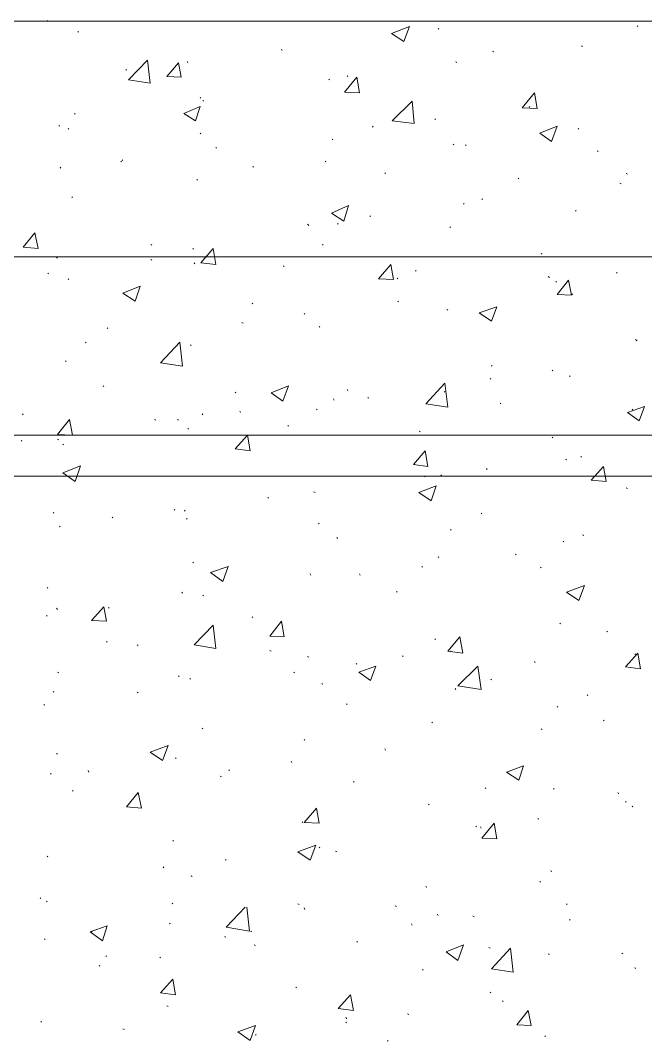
# Model space of a CAD drawing. Header units: millimetres. Extents: x 2928 to 3112, y 1220 to 1280.
# Drawn here: x 2968.695 to 2970.219, y 1260.073 to 1262.564 of the extents above; entities that cross this region are included whole.
import ezdxf

# ---------------------------------------------------------------- set-up
doc = ezdxf.new("R2010")
doc.units = ezdxf.units.MM

msp = doc.modelspace()

# ---------------------------------------------------------------- linework, layer by layer
at = {"color": 253, "linetype": 'Continuous', "lineweight": 5, "true_color": 0x9a9a9a}
for points in [[(2940.97965, 1262.56226), (2981.54689, 1262.56226), (2981.54689, 1240.79028), (2940.97965, 1240.79028)], [(2941.98633, 1261.55224), (2980.53854, 1261.55224), (2980.53854, 1241.8003), (2941.98633, 1241.8003)]]:
    msp.add_lwpolyline(points, close=True, dxfattribs=at)
at = {"color": 92, "linetype": 'Continuous', "lineweight": 13, "true_color": 0x00b800}
for points in [[(2968.76171, 1262.56226), (2968.76004, 1262.56393), (2968.76004, 1262.56393)], [(2968.76004, 1262.56226), (2968.76171, 1262.56226), (2968.76171, 1262.56226)], [(2969.60005, 1262.53226), (2969.64339, 1262.54893), (2969.64339, 1262.54893)], [(2969.63006, 1262.51226), (2969.64339, 1262.54893), (2969.64339, 1262.54893)], [(2970.20006, 1262.54893), (2970.1984, 1262.55059), (2970.1984, 1262.55059)], [(2968.83671, 1262.53559), (2968.83504, 1262.53726), (2968.83504, 1262.53726)], [(2969.60005, 1262.53226), (2969.63006, 1262.51226), (2969.63006, 1262.51226)], [(2969.71506, 1262.54226), (2969.71339, 1262.54393), (2969.71339, 1262.54393)], [(2970.06506, 1262.50059), (2970.06339, 1262.50226), (2970.06339, 1262.50226)], [(2969.33338, 1262.49059), (2969.33172, 1262.49392), (2969.33172, 1262.49392)], [(2969.84839, 1262.48726), (2969.84672, 1262.48892), (2969.84672, 1262.48892)], [(2968.95838, 1262.41892), (2969.00505, 1262.46726), (2969.00505, 1262.46726)], [(2969.01171, 1262.41059), (2969.00505, 1262.46726), (2969.00505, 1262.46726)], [(2969.05171, 1262.42726), (2969.08005, 1262.46059), (2969.08005, 1262.46059)], [(2969.08671, 1262.42559), (2969.08005, 1262.46059), (2969.08005, 1262.46059)], [(2969.10338, 1262.46059), (2969.10171, 1262.46392), (2969.10171, 1262.46392)], [(2969.75839, 1262.46059), (2969.75672, 1262.46392), (2969.75672, 1262.46392)], [(2968.95338, 1262.44226), (2968.95171, 1262.44392), (2968.95171, 1262.44392)], [(2969.05171, 1262.42726), (2969.08671, 1262.42559), (2969.08671, 1262.42559)], [(2969.48505, 1262.38892), (2969.51505, 1262.42559), (2969.51505, 1262.42559)], [(2969.49339, 1262.42726), (2969.49172, 1262.42892), (2969.49172, 1262.42892)], [(2969.52172, 1262.38726), (2969.51505, 1262.42559), (2969.51505, 1262.42559)], [(2968.95838, 1262.41892), (2969.01171, 1262.41059), (2969.01171, 1262.41059)], [(2969.44839, 1262.41892), (2969.44672, 1262.42059), (2969.44672, 1262.42059)], [(2969.13505, 1262.37392), (2969.13338, 1262.37559), (2969.13338, 1262.37559)], [(2969.48505, 1262.38892), (2969.52172, 1262.38726), (2969.52172, 1262.38726)], [(2969.91839, 1262.35059), (2969.94839, 1262.38726), (2969.94839, 1262.38726)], [(2969.95506, 1262.34892), (2969.94839, 1262.38726), (2969.94839, 1262.38726)], [(2969.09338, 1262.33726), (2969.13338, 1262.35392), (2969.13338, 1262.35392)], [(2969.12171, 1262.31892), (2969.13338, 1262.35392), (2969.13338, 1262.35392)], [(2969.14171, 1262.36726), (2969.14005, 1262.36892), (2969.14005, 1262.36892)], [(2969.60172, 1262.31892), (2969.65006, 1262.36726), (2969.65006, 1262.36726)], [(2969.65506, 1262.31226), (2969.65006, 1262.36726), (2969.65006, 1262.36726)], [(2969.91839, 1262.35059), (2969.95506, 1262.34892), (2969.95506, 1262.34892)], [(2969.93673, 1262.35226), (2969.93506, 1262.35392), (2969.93506, 1262.35392)], [(2968.82838, 1262.33559), (2968.82671, 1262.33726), (2968.82671, 1262.33726)], [(2969.09338, 1262.33726), (2969.12171, 1262.31892), (2969.12171, 1262.31892)], [(2969.70672, 1262.32226), (2969.70506, 1262.32392), (2969.70506, 1262.32392)], [(2968.79004, 1262.30559), (2968.78838, 1262.30726), (2968.78838, 1262.30726)], [(2968.81338, 1262.29892), (2968.81171, 1262.30059), (2968.81171, 1262.30059)], [(2969.55505, 1262.30392), (2969.55339, 1262.30559), (2969.55339, 1262.30559)], [(2969.60172, 1262.31892), (2969.65506, 1262.31226), (2969.65506, 1262.31226)], [(2969.96173, 1262.28892), (2970.00339, 1262.30559), (2970.00339, 1262.30559)], [(2969.99006, 1262.26892), (2970.00339, 1262.30559), (2970.00339, 1262.30559)], [(2970.05673, 1262.29892), (2970.05506, 1262.30059), (2970.05506, 1262.30059)], [(2969.13505, 1262.28725), (2969.13338, 1262.28892), (2969.13338, 1262.28892)], [(2969.45672, 1262.27225), (2969.45505, 1262.27392), (2969.45505, 1262.27392)], [(2969.96173, 1262.28892), (2969.99006, 1262.26892), (2969.99006, 1262.26892)], [(2969.17338, 1262.25225), (2969.17172, 1262.25392), (2969.17172, 1262.25392)], [(2969.75172, 1262.26059), (2969.75006, 1262.26225), (2969.75006, 1262.26225)], [(2969.78172, 1262.25892), (2969.78006, 1262.26059), (2969.78006, 1262.26059)], [(2968.94505, 1262.22225), (2968.94338, 1262.22392), (2968.94338, 1262.22392)], [(2970.1034, 1262.24392), (2970.10173, 1262.24559), (2970.10173, 1262.24559)], [(2968.79338, 1262.20392), (2968.79171, 1262.20559), (2968.79171, 1262.20559)], [(2968.94171, 1262.21892), (2968.94005, 1262.22059), (2968.94005, 1262.22059)], [(2969.26338, 1262.20559), (2969.26172, 1262.20725), (2969.26172, 1262.20725)], [(2969.44005, 1262.21892), (2969.43839, 1262.22059), (2969.43839, 1262.22059)], [(2969.12671, 1262.17392), (2969.12505, 1262.17559), (2969.12505, 1262.17559)], [(2969.58505, 1262.19059), (2969.58339, 1262.19225), (2969.58339, 1262.19225)], [(2969.91006, 1262.17725), (2969.90839, 1262.17892), (2969.90839, 1262.17892)], [(2970.17506, 1262.18892), (2970.17173, 1262.19059), (2970.17173, 1262.19059)], [(2970.16006, 1262.16559), (2970.15673, 1262.16725), (2970.15673, 1262.16725)], [(2968.82171, 1262.13225), (2968.82004, 1262.13392), (2968.82004, 1262.13392)], [(2969.82172, 1262.12725), (2969.82006, 1262.12892), (2969.82006, 1262.12892)], [(2969.45339, 1262.09392), (2969.49505, 1262.11225), (2969.49505, 1262.11225)], [(2969.48339, 1262.07392), (2969.49505, 1262.11225), (2969.49505, 1262.11225)], [(2969.77672, 1262.11559), (2969.77506, 1262.11725), (2969.77506, 1262.11725)], [(2970.05006, 1262.09892), (2970.04839, 1262.10059), (2970.04839, 1262.10059)], [(2969.45339, 1262.09392), (2969.48339, 1262.07392), (2969.48339, 1262.07392)], [(2969.54839, 1262.08559), (2969.54672, 1262.08725), (2969.54672, 1262.08725)], [(2969.39839, 1262.06392), (2969.39505, 1262.06725), (2969.39505, 1262.06725)], [(2969.47005, 1262.06725), (2969.46839, 1262.06892), (2969.46839, 1262.06892)], [(2969.74339, 1262.05892), (2969.74172, 1262.06058), (2969.74172, 1262.06058)], [(2968.70171, 1262.01058), (2968.73004, 1262.04558), (2968.73004, 1262.04558)], [(2968.73838, 1262.00725), (2968.73004, 1262.04558), (2968.73004, 1262.04558)], [(2968.70171, 1262.01058), (2968.73838, 1262.00725), (2968.73838, 1262.00725)], [(2969.01505, 1262.01558), (2969.01338, 1262.01725), (2969.01338, 1262.01725)], [(2969.11671, 1262.00558), (2969.11505, 1262.00725), (2969.11505, 1262.00725)], [(2969.13505, 1261.97225), (2969.16505, 1262.00725), (2969.16505, 1262.00725)], [(2969.17172, 1261.96892), (2969.16505, 1262.00725), (2969.16505, 1262.00725)], [(2969.43339, 1262.01558), (2969.43172, 1262.01725), (2969.43172, 1262.01725)], [(2968.78504, 1261.98392), (2968.78338, 1261.98558), (2968.78338, 1261.98558)], [(2969.01505, 1261.97892), (2969.01338, 1261.98058), (2969.01338, 1261.98058)], [(2969.96673, 1261.99392), (2969.96506, 1261.99558), (2969.96506, 1261.99558)], [(2969.12005, 1261.97058), (2969.11838, 1261.97225), (2969.11838, 1261.97225)], [(2969.13505, 1261.97225), (2969.17172, 1261.96892), (2969.17172, 1261.96892)], [(2969.33838, 1261.96392), (2969.33672, 1261.96558), (2969.33672, 1261.96558)], [(2969.56839, 1261.93392), (2969.59839, 1261.96892), (2969.59839, 1261.96892)], [(2969.60505, 1261.93225), (2969.59839, 1261.96892), (2969.59839, 1261.96892)], [(2969.66006, 1261.95225), (2969.65839, 1261.95392), (2969.65839, 1261.95392)], [(2968.76338, 1261.94558), (2968.76171, 1261.94725), (2968.76171, 1261.94725)], [(2968.81338, 1261.93225), (2968.81171, 1261.93392), (2968.81171, 1261.93392)], [(2969.56839, 1261.93392), (2969.60505, 1261.93225), (2969.60505, 1261.93225)], [(2969.61505, 1261.93392), (2969.61339, 1261.93558), (2969.61339, 1261.93558)], [(2969.98506, 1261.93725), (2969.98173, 1261.93892), (2969.98173, 1261.93892)], [(2970.00173, 1261.92558), (2970.00006, 1261.92725), (2970.00006, 1261.92725)], [(2970.00339, 1261.89558), (2970.03173, 1261.93058), (2970.03173, 1261.93058)], [(2970.03839, 1261.89392), (2970.03173, 1261.93058), (2970.03173, 1261.93058)], [(2970.15006, 1261.94725), (2970.1484, 1261.94892), (2970.1484, 1261.94892)], [(2968.94505, 1261.89892), (2968.98671, 1261.91558), (2968.98671, 1261.91558)], [(2968.97505, 1261.87892), (2968.98671, 1261.91558), (2968.98671, 1261.91558)], [(2968.94505, 1261.89892), (2968.97505, 1261.87892), (2968.97505, 1261.87892)], [(2969.61672, 1261.87725), (2969.61505, 1261.87892), (2969.61505, 1261.87892)], [(2970.00339, 1261.89558), (2970.03839, 1261.89392), (2970.03839, 1261.89392)], [(2970.04173, 1261.89558), (2970.04006, 1261.89725), (2970.04006, 1261.89725)], [(2969.26172, 1261.87225), (2969.26005, 1261.87392), (2969.26005, 1261.87392)], [(2969.73672, 1261.85725), (2969.73506, 1261.85892), (2969.73506, 1261.85892)], [(2969.81339, 1261.85058), (2969.85672, 1261.86558), (2969.85672, 1261.86558)], [(2969.81339, 1261.85058), (2969.84339, 1261.83058), (2969.84339, 1261.83058)], [(2969.84339, 1261.83058), (2969.85672, 1261.86558), (2969.85672, 1261.86558)], [(2969.23838, 1261.82558), (2969.23505, 1261.82725), (2969.23505, 1261.82725)], [(2969.38838, 1261.84725), (2969.38672, 1261.84892), (2969.38672, 1261.84892)], [(2968.90838, 1261.81225), (2968.90671, 1261.81391), (2968.90671, 1261.81391)], [(2969.42505, 1261.81558), (2969.42339, 1261.81725), (2969.42339, 1261.81725)], [(2968.85504, 1261.77725), (2968.85338, 1261.77891), (2968.85338, 1261.77891)], [(2969.03671, 1261.72891), (2969.08338, 1261.77891), (2969.08338, 1261.77891)], [(2969.09005, 1261.72058), (2969.08338, 1261.77891), (2969.08338, 1261.77891)], [(2970.1984, 1261.78225), (2970.19506, 1261.78558), (2970.19506, 1261.78558)], [(2969.11171, 1261.77058), (2969.11005, 1261.77225), (2969.11005, 1261.77225)], [(2968.80671, 1261.73225), (2968.80504, 1261.73391), (2968.80504, 1261.73391)], [(2969.03671, 1261.72891), (2969.09005, 1261.72058), (2969.09005, 1261.72058)], [(2969.84506, 1261.72058), (2969.84339, 1261.72225), (2969.84339, 1261.72225)], [(2969.99339, 1261.70891), (2969.99173, 1261.71058), (2969.99173, 1261.71058)], [(2969.68339, 1261.62891), (2969.73006, 1261.67891), (2969.73006, 1261.67891)], [(2969.73672, 1261.62058), (2969.73006, 1261.67891), (2969.73006, 1261.67891)], [(2969.84172, 1261.68891), (2969.84006, 1261.69058), (2969.84006, 1261.69058)], [(2970.03506, 1261.69558), (2970.03339, 1261.69725), (2970.03339, 1261.69725)], [(2968.89838, 1261.67058), (2968.89671, 1261.67225), (2968.89671, 1261.67225)], [(2969.22005, 1261.65558), (2969.21838, 1261.65725), (2969.21838, 1261.65725)], [(2969.30672, 1261.65558), (2969.34838, 1261.67225), (2969.34838, 1261.67225)], [(2969.30672, 1261.65558), (2969.33505, 1261.63558), (2969.33505, 1261.63558)], [(2969.33505, 1261.63558), (2969.34838, 1261.67225), (2969.34838, 1261.67225)], [(2969.49339, 1261.66058), (2969.49172, 1261.66391), (2969.49172, 1261.66391)], [(2969.73006, 1261.65725), (2969.72839, 1261.65891), (2969.72839, 1261.65891)], [(2969.46005, 1261.63725), (2969.45839, 1261.64058), (2969.45839, 1261.64058)], [(2969.54339, 1261.64225), (2969.54172, 1261.64391), (2969.54172, 1261.64391)], [(2969.68339, 1261.62891), (2969.73672, 1261.62058), (2969.73672, 1261.62058)], [(2969.86673, 1261.62891), (2969.86506, 1261.63058), (2969.86506, 1261.63058)], [(2968.70171, 1261.60225), (2968.70004, 1261.60391), (2968.70004, 1261.60391)], [(2969.14005, 1261.60225), (2969.13838, 1261.60391), (2969.13838, 1261.60391)], [(2969.23172, 1261.60725), (2969.23005, 1261.61058), (2969.23005, 1261.61058)], [(2969.41839, 1261.61391), (2969.41672, 1261.61558), (2969.41672, 1261.61558)], [(2970.17506, 1261.60725), (2970.21673, 1261.62225), (2970.21673, 1261.62225)], [(2970.17506, 1261.60725), (2970.2034, 1261.58724), (2970.2034, 1261.58724)], [(2970.1884, 1261.61391), (2970.18673, 1261.61558), (2970.18673, 1261.61558)], [(2970.2034, 1261.58724), (2970.21673, 1261.62225), (2970.21673, 1261.62225)], [(2968.78504, 1261.55391), (2968.81504, 1261.59058), (2968.81504, 1261.59058)], [(2968.82171, 1261.55224), (2968.81504, 1261.59058), (2968.81504, 1261.59058)], [(2969.02505, 1261.58891), (2969.02171, 1261.59058), (2969.02171, 1261.59058)], [(2969.08005, 1261.58891), (2969.07838, 1261.59058), (2969.07838, 1261.59058)], [(2969.34838, 1261.57391), (2969.34672, 1261.57558), (2969.34672, 1261.57558)], [(2968.78504, 1261.55391), (2968.82171, 1261.55224), (2968.82171, 1261.55224)], [(2969.10505, 1261.56724), (2969.10338, 1261.56891), (2969.10338, 1261.56891)], [(2969.21838, 1261.51891), (2969.24838, 1261.55224), (2969.24838, 1261.55224)], [(2969.25505, 1261.51391), (2969.24838, 1261.55224), (2969.24838, 1261.55224)], [(2969.67006, 1261.56058), (2969.66839, 1261.56224), (2969.66839, 1261.56224)], [(2968.69838, 1261.53724), (2968.69671, 1261.53891), (2968.69671, 1261.53891)], [(2968.78838, 1261.54058), (2968.78504, 1261.54224), (2968.78504, 1261.54224)], [(2968.80004, 1261.52891), (2968.79838, 1261.53058), (2968.79838, 1261.53058)], [(2969.99339, 1261.54558), (2969.99173, 1261.54724), (2969.99173, 1261.54724)], [(2969.21838, 1261.51891), (2969.25505, 1261.51391), (2969.25505, 1261.51391)], [(2969.65339, 1261.48058), (2969.68172, 1261.51391), (2969.68172, 1261.51391)], [(2969.68839, 1261.47558), (2969.68172, 1261.51391), (2969.68172, 1261.51391)], [(2970.06339, 1261.49891), (2970.06173, 1261.50058), (2970.06173, 1261.50058)], [(2968.79838, 1261.46058), (2968.84171, 1261.47724), (2968.84171, 1261.47724)], [(2968.82838, 1261.43891), (2968.84171, 1261.47724), (2968.84171, 1261.47724)], [(2969.65339, 1261.48058), (2969.68839, 1261.47558), (2969.68839, 1261.47558)], [(2970.02673, 1261.49224), (2970.02506, 1261.49391), (2970.02506, 1261.49391)], [(2968.79838, 1261.46058), (2968.82838, 1261.43891), (2968.82838, 1261.43891)], [(2969.68172, 1261.45058), (2969.68006, 1261.45224), (2969.68006, 1261.45224)], [(2969.72172, 1261.45391), (2969.72006, 1261.45558), (2969.72006, 1261.45558)], [(2969.83339, 1261.46891), (2969.83172, 1261.47058), (2969.83172, 1261.47058)], [(2970.08673, 1261.44224), (2970.11673, 1261.47558), (2970.11673, 1261.47558)], [(2970.1234, 1261.43891), (2970.11673, 1261.47558), (2970.11673, 1261.47558)], [(2969.66672, 1261.41224), (2969.70839, 1261.42891), (2969.70839, 1261.42891)], [(2969.69672, 1261.39224), (2969.70839, 1261.42891), (2969.70839, 1261.42891)], [(2970.08673, 1261.44224), (2970.1234, 1261.43891), (2970.1234, 1261.43891)], [(2969.41339, 1261.41224), (2969.41005, 1261.41391), (2969.41005, 1261.41391)], [(2969.66672, 1261.41224), (2969.69672, 1261.39224), (2969.69672, 1261.39224)], [(2970.17506, 1261.42224), (2970.17173, 1261.42391), (2970.17173, 1261.42391)], [(2969.30005, 1261.39891), (2969.29838, 1261.40058), (2969.29838, 1261.40058)], [(2968.77671, 1261.36224), (2968.77504, 1261.36391), (2968.77504, 1261.36391)], [(2968.92004, 1261.35057), (2968.91838, 1261.35224), (2968.91838, 1261.35224)], [(2969.07171, 1261.36891), (2969.07005, 1261.37058), (2969.07005, 1261.37058)], [(2969.09671, 1261.36724), (2969.09505, 1261.36891), (2969.09505, 1261.36891)], [(2969.82006, 1261.36057), (2969.81839, 1261.36224), (2969.81839, 1261.36224)], [(2968.79171, 1261.32891), (2968.79004, 1261.33057), (2968.79004, 1261.33057)], [(2969.10171, 1261.34724), (2969.10005, 1261.34891), (2969.10005, 1261.34891)], [(2969.42339, 1261.33557), (2969.42172, 1261.33724), (2969.42172, 1261.33724)], [(2969.46839, 1261.30057), (2969.46672, 1261.30224), (2969.46672, 1261.30224)], [(2969.74506, 1261.32057), (2969.74339, 1261.32224), (2969.74339, 1261.32224)], [(2970.06839, 1261.30724), (2970.06506, 1261.30891), (2970.06506, 1261.30891)], [(2970.02006, 1261.29224), (2970.01839, 1261.29391), (2970.01839, 1261.29391)], [(2969.71506, 1261.25391), (2969.71339, 1261.25557), (2969.71339, 1261.25557)], [(2969.90339, 1261.26057), (2969.90173, 1261.26224), (2969.90173, 1261.26224)], [(2969.11671, 1261.24057), (2969.11505, 1261.24224), (2969.11505, 1261.24224)], [(2969.15838, 1261.21724), (2969.20172, 1261.23224), (2969.20172, 1261.23224)], [(2969.18838, 1261.19557), (2969.20172, 1261.23224), (2969.20172, 1261.23224)], [(2969.67506, 1261.23057), (2969.67339, 1261.23224), (2969.67339, 1261.23224)], [(2969.96506, 1261.22891), (2969.96339, 1261.23057), (2969.96339, 1261.23057)], [(2969.15838, 1261.21724), (2969.18838, 1261.19557), (2969.18838, 1261.19557)], [(2969.40339, 1261.21057), (2969.40172, 1261.21391), (2969.40172, 1261.21391)], [(2969.52339, 1261.21057), (2969.52172, 1261.21391), (2969.52172, 1261.21391)], [(2968.76171, 1261.17891), (2968.76004, 1261.18057), (2968.76004, 1261.18057)], [(2970.02673, 1261.16891), (2970.07006, 1261.18557), (2970.07006, 1261.18557)], [(2970.05673, 1261.14891), (2970.07006, 1261.18557), (2970.07006, 1261.18557)], [(2969.09005, 1261.16724), (2969.08838, 1261.16891), (2969.08838, 1261.16891)], [(2969.14171, 1261.16057), (2969.14005, 1261.16224), (2969.14005, 1261.16224)], [(2969.61339, 1261.16891), (2969.61172, 1261.17057), (2969.61172, 1261.17057)], [(2970.02673, 1261.16891), (2970.05673, 1261.14891), (2970.05673, 1261.14891)], [(2968.78504, 1261.12724), (2968.78338, 1261.13057), (2968.78338, 1261.13057)], [(2968.86838, 1261.10057), (2968.89838, 1261.13391), (2968.89838, 1261.13391)], [(2968.90504, 1261.0989), (2968.89838, 1261.13391), (2968.89838, 1261.13391)], [(2968.91171, 1261.13057), (2968.91004, 1261.13224), (2968.91004, 1261.13224)], [(2968.76004, 1261.11057), (2968.75838, 1261.11224), (2968.75838, 1261.11224)], [(2969.26172, 1261.10724), (2969.26005, 1261.1089), (2969.26005, 1261.1089)], [(2968.86838, 1261.10057), (2968.90504, 1261.0989), (2968.90504, 1261.0989)], [(2969.11838, 1261.04057), (2969.16505, 1261.0889), (2969.16505, 1261.0889)], [(2969.17172, 1261.03224), (2969.16505, 1261.0889), (2969.16505, 1261.0889)], [(2969.30338, 1261.06224), (2969.33172, 1261.0989), (2969.33172, 1261.0989)], [(2969.33838, 1261.06057), (2969.33172, 1261.0989), (2969.33172, 1261.0989)], [(2970.01173, 1261.09224), (2970.01006, 1261.0939), (2970.01006, 1261.0939)], [(2969.30338, 1261.06224), (2969.33838, 1261.06057), (2969.33838, 1261.06057)], [(2969.70672, 1261.0539), (2969.70506, 1261.05557), (2969.70506, 1261.05557)], [(2969.73672, 1261.02557), (2969.76672, 1261.06057), (2969.76672, 1261.06057)], [(2969.77339, 1261.02057), (2969.76672, 1261.06057), (2969.76672, 1261.06057)], [(2970.12673, 1261.07224), (2970.12506, 1261.0739), (2970.12506, 1261.0739)], [(2968.90671, 1261.04724), (2968.90504, 1261.0489), (2968.90504, 1261.0489)], [(2968.98171, 1261.0389), (2968.98005, 1261.04057), (2968.98005, 1261.04057)], [(2969.11838, 1261.04057), (2969.17172, 1261.03224), (2969.17172, 1261.03224)], [(2969.30672, 1261.02557), (2969.30338, 1261.02724), (2969.30338, 1261.02724)], [(2969.39839, 1261.01057), (2969.39505, 1261.01224), (2969.39505, 1261.01224)], [(2969.62839, 1261.01224), (2969.62672, 1261.0139), (2969.62672, 1261.0139)], [(2969.73672, 1261.02557), (2969.77339, 1261.02057), (2969.77339, 1261.02057)], [(2969.74506, 1261.0239), (2969.74339, 1261.02557), (2969.74339, 1261.02557)], [(2970.17006, 1260.98724), (2970.20006, 1261.02057), (2970.20006, 1261.02057)], [(2970.19506, 1261.01724), (2970.1934, 1261.0189), (2970.1934, 1261.0189)], [(2970.20673, 1260.98224), (2970.20006, 1261.02057), (2970.20006, 1261.02057)], [(2969.51505, 1260.9939), (2969.51339, 1260.99557), (2969.51339, 1260.99557)], [(2969.52005, 1260.9739), (2969.56172, 1260.9889), (2969.56172, 1260.9889)], [(2969.54839, 1260.9539), (2969.56172, 1260.9889), (2969.56172, 1260.9889)], [(2969.76172, 1260.94057), (2969.81006, 1260.9889), (2969.81006, 1260.9889)], [(2969.81839, 1260.93224), (2969.81006, 1260.9889), (2969.81006, 1260.9889)], [(2969.95006, 1260.99724), (2969.94839, 1261.00057), (2969.94839, 1261.00057)], [(2970.17006, 1260.98724), (2970.20673, 1260.98224), (2970.20673, 1260.98224)], [(2968.78838, 1260.97224), (2968.78504, 1260.9739), (2968.78504, 1260.9739)], [(2969.08171, 1260.9639), (2969.08005, 1260.96557), (2969.08005, 1260.96557)], [(2969.11005, 1260.95724), (2969.10838, 1260.9589), (2969.10838, 1260.9589)], [(2969.36338, 1260.97224), (2969.36172, 1260.9739), (2969.36172, 1260.9739)], [(2969.52005, 1260.9739), (2969.54839, 1260.9539), (2969.54839, 1260.9539)], [(2969.84339, 1260.95557), (2969.84172, 1260.95724), (2969.84172, 1260.95724)], [(2969.43172, 1260.9439), (2969.43005, 1260.94724), (2969.43005, 1260.94724)], [(2969.75672, 1260.93224), (2969.75506, 1260.9339), (2969.75506, 1260.9339)], [(2969.76172, 1260.94057), (2969.81839, 1260.93224), (2969.81839, 1260.93224)], [(2968.77671, 1260.92557), (2968.77504, 1260.92724), (2968.77504, 1260.92724)], [(2968.98171, 1260.9239), (2968.98005, 1260.92557), (2968.98005, 1260.92557)], [(2970.07839, 1260.91724), (2970.07673, 1260.9189), (2970.07673, 1260.9189)], [(2968.75338, 1260.8939), (2968.75171, 1260.89557), (2968.75171, 1260.89557)], [(2969.49172, 1260.89557), (2969.49005, 1260.89724), (2969.49005, 1260.89724)], [(2970.00506, 1260.8889), (2970.00339, 1260.89057), (2970.00339, 1260.89057)], [(2970.1184, 1260.85557), (2970.11673, 1260.85723), (2970.11673, 1260.85723)], [(2969.14005, 1260.83557), (2969.13838, 1260.83723), (2969.13838, 1260.83723)], [(2969.70006, 1260.85057), (2969.69839, 1260.85223), (2969.69839, 1260.85223)], [(2969.96673, 1260.8339), (2969.96506, 1260.83557), (2969.96506, 1260.83557)], [(2969.38838, 1260.80723), (2969.38672, 1260.81057), (2969.38672, 1260.81057)], [(2969.01171, 1260.7789), (2969.05505, 1260.79557), (2969.05505, 1260.79557)], [(2969.01171, 1260.7789), (2969.04171, 1260.7589), (2969.04171, 1260.7589)], [(2969.04171, 1260.7589), (2969.05505, 1260.79557), (2969.05505, 1260.79557)], [(2969.58505, 1260.7839), (2969.58339, 1260.78723), (2969.58339, 1260.78723)], [(2968.78504, 1260.7739), (2968.78338, 1260.77557), (2968.78338, 1260.77557)], [(2969.07505, 1260.7639), (2969.07338, 1260.76557), (2969.07338, 1260.76557)], [(2969.35672, 1260.7539), (2969.35505, 1260.75723), (2969.35505, 1260.75723)], [(2968.86171, 1260.73057), (2968.86004, 1260.7339), (2968.86004, 1260.7339)], [(2969.20505, 1260.7339), (2969.20338, 1260.73557), (2969.20338, 1260.73557)], [(2969.88006, 1260.73057), (2969.92173, 1260.74557), (2969.92173, 1260.74557)], [(2969.88006, 1260.73057), (2969.91006, 1260.71057), (2969.91006, 1260.71057)], [(2969.91006, 1260.71057), (2969.92173, 1260.74557), (2969.92173, 1260.74557)], [(2968.77004, 1260.72557), (2968.76838, 1260.72723), (2968.76838, 1260.72723)], [(2969.18505, 1260.7189), (2969.18172, 1260.72057), (2969.18172, 1260.72057)], [(2969.50839, 1260.70557), (2969.50672, 1260.70723), (2969.50672, 1260.70723)], [(2968.82338, 1260.6839), (2968.82171, 1260.68557), (2968.82171, 1260.68557)], [(2968.95338, 1260.64556), (2968.98171, 1260.68057), (2968.98171, 1260.68057)], [(2968.99005, 1260.64223), (2968.98171, 1260.68057), (2968.98171, 1260.68057)], [(2969.83006, 1260.69057), (2969.82839, 1260.69223), (2969.82839, 1260.69223)], [(2969.99673, 1260.6889), (2969.99506, 1260.69057), (2969.99506, 1260.69057)], [(2970.1534, 1260.67723), (2970.15173, 1260.68057), (2970.15173, 1260.68057)], [(2970.17173, 1260.65723), (2970.17006, 1260.6589), (2970.17006, 1260.6589)], [(2968.95338, 1260.64556), (2968.99005, 1260.64223), (2968.99005, 1260.64223)], [(2969.38672, 1260.60723), (2969.41672, 1260.64223), (2969.41672, 1260.64223)], [(2969.42339, 1260.60556), (2969.41672, 1260.64223), (2969.41672, 1260.64223)], [(2969.69172, 1260.65056), (2969.69006, 1260.65223), (2969.69006, 1260.65223)], [(2970.1884, 1260.64556), (2970.18673, 1260.64723), (2970.18673, 1260.64723)], [(2969.38338, 1260.60723), (2969.38172, 1260.6089), (2969.38172, 1260.6089)], [(2969.38672, 1260.60723), (2969.42339, 1260.60556), (2969.42339, 1260.60556)], [(2969.82006, 1260.5689), (2969.85006, 1260.60556), (2969.85006, 1260.60556)], [(2969.85672, 1260.56723), (2969.85006, 1260.60556), (2969.85006, 1260.60556)], [(2969.95839, 1260.61556), (2969.95673, 1260.61723), (2969.95673, 1260.61723)], [(2969.80672, 1260.59723), (2969.80506, 1260.5989), (2969.80506, 1260.5989)], [(2969.81839, 1260.5939), (2969.81672, 1260.59723), (2969.81672, 1260.59723)], [(2969.06838, 1260.56223), (2969.06671, 1260.5639), (2969.06671, 1260.5639)], [(2969.82006, 1260.5689), (2969.85672, 1260.56723), (2969.85672, 1260.56723)], [(2969.37172, 1260.53556), (2969.41505, 1260.55223), (2969.41505, 1260.55223)], [(2969.37172, 1260.53556), (2969.40172, 1260.51556), (2969.40172, 1260.51556)], [(2969.40172, 1260.51556), (2969.41505, 1260.55223), (2969.41505, 1260.55223)], [(2969.42505, 1260.54556), (2969.42339, 1260.54723), (2969.42339, 1260.54723)], [(2969.46672, 1260.53556), (2969.46339, 1260.53723), (2969.46339, 1260.53723)], [(2968.76171, 1260.5239), (2968.76004, 1260.52556), (2968.76004, 1260.52556)], [(2969.19672, 1260.51556), (2969.19505, 1260.51723), (2969.19505, 1260.51723)], [(2969.04505, 1260.49723), (2969.04338, 1260.4989), (2969.04338, 1260.4989)], [(2969.99006, 1260.48723), (2969.98839, 1260.49056), (2969.98839, 1260.49056)], [(2969.11338, 1260.47556), (2969.11171, 1260.47723), (2969.11171, 1260.47723)], [(2969.96339, 1260.46223), (2969.96173, 1260.4639), (2969.96173, 1260.4639)], [(2969.68506, 1260.4489), (2969.68339, 1260.45223), (2969.68339, 1260.45223)], [(2968.74504, 1260.42223), (2968.74338, 1260.42389), (2968.74338, 1260.42389)], [(2968.76004, 1260.41389), (2968.75838, 1260.41556), (2968.75838, 1260.41556)], [(2969.06671, 1260.40889), (2969.06505, 1260.41056), (2969.06505, 1260.41056)], [(2969.37505, 1260.40723), (2969.37172, 1260.40889), (2969.37172, 1260.40889)], [(2970.02839, 1260.40723), (2970.02673, 1260.40889), (2970.02673, 1260.40889)], [(2969.19672, 1260.35223), (2969.24338, 1260.40056), (2969.24338, 1260.40056)], [(2969.25338, 1260.34223), (2969.24672, 1260.40056), (2969.24672, 1260.40056)], [(2969.38838, 1260.39556), (2969.38672, 1260.39889), (2969.38672, 1260.39889)], [(2969.61172, 1260.40223), (2969.60839, 1260.40389), (2969.60839, 1260.40389)], [(2969.71339, 1260.38056), (2969.71172, 1260.38389), (2969.71172, 1260.38389)], [(2968.86504, 1260.34056), (2968.90671, 1260.35556), (2968.90671, 1260.35556)], [(2968.89504, 1260.31889), (2968.90671, 1260.35556), (2968.90671, 1260.35556)], [(2969.06005, 1260.36056), (2969.05838, 1260.36223), (2969.05838, 1260.36223)], [(2969.65006, 1260.35723), (2969.64839, 1260.36056), (2969.64839, 1260.36056)], [(2969.80172, 1260.37723), (2969.79839, 1260.37889), (2969.79839, 1260.37889)], [(2970.03506, 1260.36889), (2970.03339, 1260.37056), (2970.03339, 1260.37056)], [(2968.86504, 1260.34056), (2968.89504, 1260.31889), (2968.89504, 1260.31889)], [(2968.87004, 1260.34056), (2968.86838, 1260.34223), (2968.86838, 1260.34223)], [(2969.19505, 1260.32723), (2969.19338, 1260.33056), (2969.19338, 1260.33056)], [(2969.19672, 1260.35223), (2969.25338, 1260.34223), (2969.25338, 1260.34223)], [(2969.25838, 1260.34056), (2969.25672, 1260.34223), (2969.25672, 1260.34223)], [(2968.75504, 1260.32223), (2968.75338, 1260.32389), (2968.75338, 1260.32389)], [(2969.26838, 1260.30723), (2969.26505, 1260.30889), (2969.26505, 1260.30889)], [(2969.51672, 1260.31556), (2969.51505, 1260.31723), (2969.51505, 1260.31723)], [(2969.73339, 1260.29223), (2969.77506, 1260.30889), (2969.77506, 1260.30889)], [(2969.76172, 1260.27056), (2969.77506, 1260.30889), (2969.77506, 1260.30889)], [(2968.90504, 1260.28056), (2968.90338, 1260.28223), (2968.90338, 1260.28223)], [(2969.73339, 1260.29223), (2969.76172, 1260.27056), (2969.76172, 1260.27056)], [(2969.84006, 1260.30056), (2969.83672, 1260.30223), (2969.83672, 1260.30223)], [(2969.84339, 1260.25056), (2969.89006, 1260.30056), (2969.89006, 1260.30056)], [(2969.89673, 1260.24223), (2969.89006, 1260.30056), (2969.89006, 1260.30056)], [(2969.98506, 1260.28556), (2969.98173, 1260.28723), (2969.98173, 1260.28723)], [(2970.1634, 1260.28723), (2970.16173, 1260.28889), (2970.16173, 1260.28889)], [(2968.88838, 1260.25723), (2968.88671, 1260.25889), (2968.88671, 1260.25889)], [(2969.03671, 1260.27723), (2969.03505, 1260.27889), (2969.03505, 1260.27889)], [(2969.67672, 1260.24723), (2969.67506, 1260.24889), (2969.67506, 1260.24889)], [(2969.84339, 1260.25056), (2969.89673, 1260.24223), (2969.89673, 1260.24223)], [(2970.19506, 1260.25056), (2970.1934, 1260.25389), (2970.1934, 1260.25389)], [(2969.03671, 1260.19222), (2969.06671, 1260.22556), (2969.06671, 1260.22556)], [(2969.07338, 1260.18722), (2969.06671, 1260.22556), (2969.06671, 1260.22556)], [(2969.36838, 1260.20389), (2969.36672, 1260.20556), (2969.36672, 1260.20556)], [(2969.03671, 1260.19222), (2969.07338, 1260.18722), (2969.07338, 1260.18722)], [(2969.47005, 1260.15389), (2969.50005, 1260.18722), (2969.50005, 1260.18722)], [(2969.50672, 1260.14889), (2969.50005, 1260.18722), (2969.50005, 1260.18722)], [(2969.84172, 1260.19222), (2969.84006, 1260.19389), (2969.84006, 1260.19389)], [(2969.05505, 1260.15889), (2969.05171, 1260.16056), (2969.05171, 1260.16056)], [(2969.87173, 1260.17056), (2969.87006, 1260.17222), (2969.87006, 1260.17222)], [(2969.47005, 1260.15389), (2969.50672, 1260.14889), (2969.50672, 1260.14889)], [(2969.49005, 1260.12889), (2969.48839, 1260.13222), (2969.48839, 1260.13222)], [(2969.64172, 1260.13889), (2969.63839, 1260.14056), (2969.63839, 1260.14056)], [(2969.90506, 1260.11389), (2969.93339, 1260.14889), (2969.93339, 1260.14889)], [(2969.94006, 1260.11222), (2969.93339, 1260.14889), (2969.93339, 1260.14889)], [(2968.74671, 1260.12056), (2968.74504, 1260.12222), (2968.74504, 1260.12222)], [(2969.22505, 1260.09722), (2969.26838, 1260.11222), (2969.26838, 1260.11222)], [(2969.25505, 1260.07556), (2969.26838, 1260.11222), (2969.26838, 1260.11222)], [(2969.49005, 1260.11889), (2969.48839, 1260.12056), (2969.48839, 1260.12056)], [(2969.90506, 1260.11389), (2969.94006, 1260.11222), (2969.94006, 1260.11222)], [(2968.94838, 1260.10222), (2968.94505, 1260.10389), (2968.94505, 1260.10389)], [(2969.22505, 1260.09722), (2969.25505, 1260.07556), (2969.25505, 1260.07556)], [(2969.27005, 1260.08889), (2969.26838, 1260.09056), (2969.26838, 1260.09056)], [(2969.97506, 1260.08556), (2969.97339, 1260.08722), (2969.97339, 1260.08722)], [(2969.59172, 1260.07389), (2969.59005, 1260.07556), (2969.59005, 1260.07556)]]:
    msp.add_lwpolyline(points, dxfattribs=at)
at = {"color": 253, "linetype": 'Continuous', "lineweight": 5, "true_color": 0x9a9a9a}
for points in [[(2981.44522, 1261.98725), (2941.07965, 1261.98725), (2941.07965, 1261.98725)], [(2961.3116, 1241.9003), (2980.43854, 1241.9003), (2980.43854, 1247.74538), (2972.27343, 1247.74538), (2972.27343, 1256.61384), (2980.43854, 1256.61384), (2980.43854, 1261.45224), (2961.3116, 1261.45224), (2961.3116, 1249.1904)]]:
    msp.add_lwpolyline(points, dxfattribs=at)

doc.saveas('drawing.dxf')
